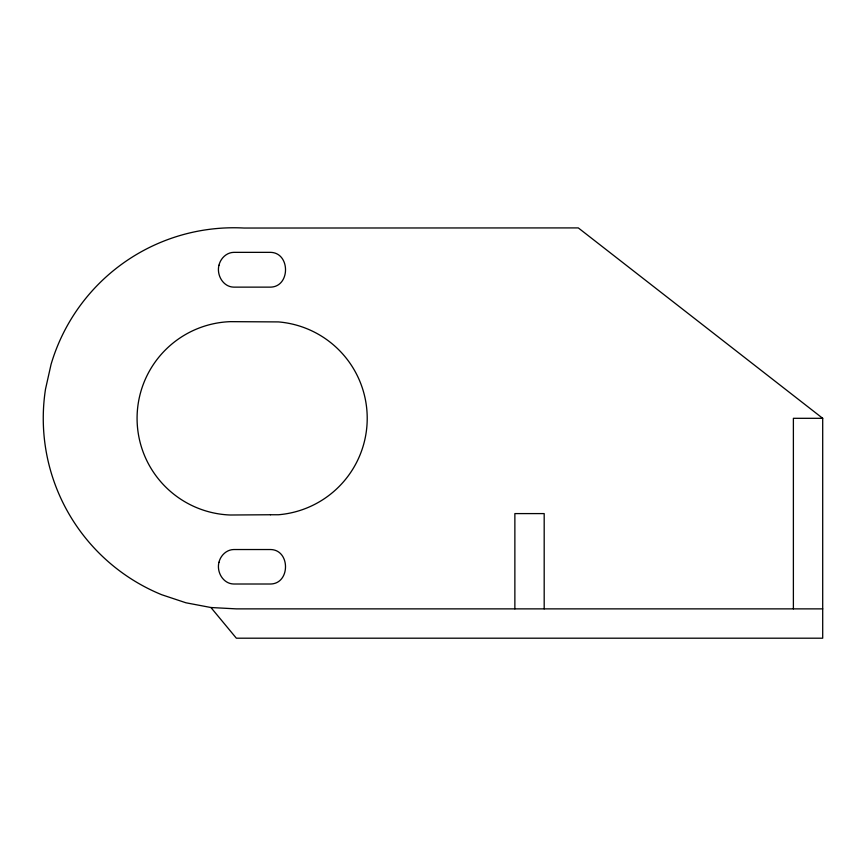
<?xml version="1.0" encoding="UTF-8"?>
<svg xmlns="http://www.w3.org/2000/svg" width="866" height="866" viewBox="0 0 866 866"><rect width="100%" height="100%" fill="white"/><g stroke="black" fill="none" stroke-linecap="round" stroke-linejoin="round"><path stroke-width="1.3" d="M822.7 418.31L578.304 227.91L244.028 228.039A190.563 190.563 0 0 0 51.083 364.294L45.508 389.137A190.563 190.563 0 0 0 161.769 594.747L185.919 602.779L210.936 607.521L236.353 638.199L822.7 638.199L822.7 418.31L793.386 418.31L793.386 608.874M822.7 608.874L236.353 608.874L210.936 607.521M544.184 608.874L544.184 513.592L514.869 513.592L514.869 608.874M218.957 265.245C216.403 274.998 223.092 286.992 233.82 287.133L270.473 287.133C290.532 286.819 290.532 252.677 270.473 252.352L233.82 252.352C226.535 252.45 220.57 258.371 218.957 265.245M218.957 562.305C216.392 572.025 223.168 583.89 233.82 584.009L270.473 584.009C290.511 583.771 290.511 549.758 270.473 549.531L233.82 549.531C226.567 549.618 220.581 555.452 218.957 562.305M270.473 514.75L230.291 515.01A96.743 96.743 0 0 1 137.077 418.332A96.743 96.743 0 0 1 230.291 321.654L278.462 321.914A96.743 96.743 0 0 1 367.216 418.332A96.743 96.743 0 0 1 278.462 514.75L270.473 514.75"/></g></svg>
